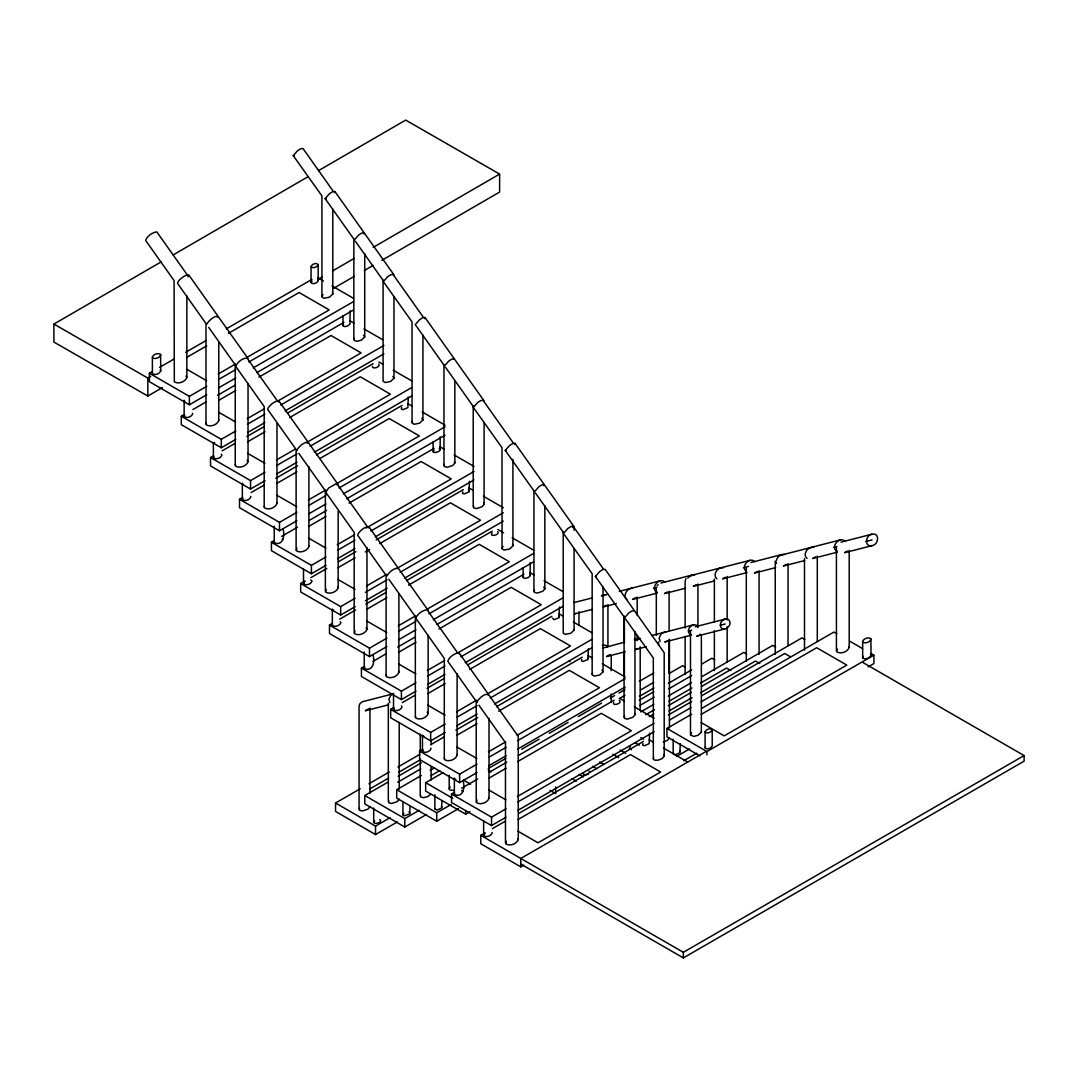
<?xml version="1.0" encoding="UTF-8"?>
<svg xmlns="http://www.w3.org/2000/svg" width="1078" height="1078" viewBox="0 0 1078 1078"><rect width="100%" height="100%" fill="white"/><g stroke="black" fill="none" stroke-linecap="round" stroke-linejoin="round"><path stroke-width="1.5" d="M332.806 209.145L332.806 294.051L329.477 297.164L324.047 298.256L321.918 296.962L321.918 195.9L293.229 155.623L297.555 150.731A9.096 2.479 -41.5 0 1 301.166 148.616L302.985 148.535L332.792 190.617M353.84 239.1L325.152 198.608L329.477 193.703A9.096 2.479 -41.5 0 1 333.089 191.601L334.894 191.52L393.969 274.877M334.894 191.52L334.517 192.679M354.406 239.882L358.731 234.991A9.096 2.479 -41.5 0 1 362.343 232.888L363.852 232.578L363.771 233.953M422.926 335.15L422.926 420.056L419.611 423.169L414.168 424.274L412.052 422.98L412.039 321.904L383.35 281.627L387.676 276.736A9.096 2.479 -41.5 0 1 391.287 274.62L393.106 274.553L422.913 316.622M443.961 365.105L415.273 324.613L419.598 319.721A9.096 2.479 -41.5 0 1 423.209 317.606L425.028 317.538L484.089 400.895M425.028 317.538L424.638 318.684M444.527 365.9L448.852 360.995A9.096 2.479 -41.5 0 1 452.464 358.893L454.256 359.284M512.912 459.295L512.912 545.859L509.598 548.985L504.154 550.076L502.038 548.783L502.025 447.72L473.35 407.444L477.675 402.539A9.096 2.479 -41.5 0 1 481.273 400.437L483.092 400.356L512.899 442.438M533.96 490.921L505.259 450.429L509.598 445.524A9.096 2.479 -41.5 0 1 513.195 443.422L515.014 443.341L574.075 526.697M515.014 443.341L514.637 444.5M534.513 491.703L538.852 486.811A9.096 2.479 -41.5 0 1 542.45 484.709L543.959 484.399L543.891 485.774M603.033 586.971L603.033 671.877L599.718 674.99L594.274 676.081L592.159 674.788L592.159 573.725L563.471 533.448L567.796 528.557A9.096 2.479 -41.5 0 1 571.394 526.441L573.213 526.36L603.033 568.443M573.213 526.36L572.836 527.519M624.081 616.926L595.393 576.434L599.718 571.542A9.096 2.479 -41.5 0 1 603.316 569.427L605.135 569.346L664.196 652.702L664.21 756.136L662.135 758.562L658.079 760.206L654.427 760.111L653.335 759.06L653.322 657.998L625.59 619.068M624.647 617.707L628.973 612.816A9.096 2.479 -41.5 0 1 632.57 610.714L634.363 611.105M152.214 357.249C153.197 354.244 157.994 352.56 160.609 354.352L160.77 370.859C159.787 373.864 155.003 375.562 152.389 373.756L152.389 357.775C155.003 359.567 159.787 357.883 160.77 354.878M186.858 295.938L186.858 377.435C185.389 381.935 178.234 384.469 174.326 381.774L174.07 280.563L145.638 240.434C146.918 236.19 152.375 232.417 156.795 231.878L186.858 274.311M192.517 413.319L192.692 413.844C191.709 416.849 186.925 418.534 184.311 416.741L184.661 414.976M218.78 342.252L218.78 420.42C217.311 424.921 210.156 427.454 206.248 424.759L206.167 423.075M221.327 454.202L221.947 455.132C220.963 458.123 216.179 459.821 213.565 458.015L213.916 456.264M248.034 383.525L248.034 461.707C246.566 466.195 239.41 468.728 235.489 466.033L235.422 464.362M250.729 496.352L250.891 496.864C249.921 499.869 245.124 501.566 242.51 499.761L242.86 497.996M311.057 266.576C311.771 264.083 316.595 262.237 318.185 264.609L318.185 280.59C317.471 283.083 312.647 284.929 311.057 282.571L311.057 266.576C312.647 268.948 317.471 267.101 318.185 264.609M276.979 423.614L276.979 503.453C275.523 507.94 268.355 510.473 264.447 507.778L264.366 506.094M311.057 282.571L312.041 280.994M282.813 528.665C285.279 535.025 283.056 546.519 274.432 542.746L274.378 541.628M308.901 466.599L308.901 546.438C307.432 550.925 300.277 553.459 296.369 550.764L296.895 548.123M350.107 310.787L350 324.074L347.534 326.041L344.825 326.621L343.114 325.987L343.41 324.518M310.747 579.951L312.068 581.136C311.084 584.141 306.3 585.826 303.686 584.033L304.697 581.635M338.155 511.201L338.155 587.712C336.686 592.199 329.531 594.733 325.623 592.038L326.149 589.41M372.328 366.331C372.449 369.848 380.83 366.938 378.836 364.081M340.271 621.75L340.891 622.68C339.907 625.685 335.11 627.369 332.496 625.577L332.455 624.445M366.978 547.759L366.978 629.256C365.509 633.743 358.341 636.276 354.433 633.581L354.958 630.953M408.306 397L407.875 407.632L403.024 409.64L401.326 409.007L401.609 407.538M372.799 654.481C375.265 660.841 373.055 672.335 364.418 668.562L364.782 666.797M398.9 594.072L398.9 672.241C397.432 676.728 390.263 679.261 386.355 676.566L386.274 674.895M440.228 436.792L440.12 450.078L438.517 451.642L434.946 452.625L433.235 451.992L434.084 449.984M401.434 706.023L402.054 706.952C401.083 709.944 396.286 711.642 393.672 709.836L394.036 708.084M379.712 819.428C384.267 822.487 370.603 825.815 374.672 820.83M428.141 635.346L428.141 713.528C426.686 718.015 419.517 720.549 415.609 717.854L415.529 716.183M410.071 806.519L409.627 813.957L404.048 815.884L402.943 814.887L403.927 813.324M469.482 481.273L469.038 491.891L464.2 493.913L462.489 493.279L462.785 491.811M430.836 748.172L431.011 748.684C430.028 751.689 425.244 753.387 422.63 751.582L422.98 749.816M457.099 673.763L457.099 755.26C455.63 759.761 448.461 762.294 444.554 759.599L444.486 757.915M441.993 800.725L441.549 808.15L436.711 810.157L434.96 808.594M462.934 780.485C465.386 786.846 463.176 798.34 454.539 794.567L454.498 793.448M489.021 718.406L489.021 798.246C487.552 802.746 480.384 805.279 476.476 802.584L477.002 799.943M530.214 562.608L530.12 575.895L528.503 577.444L524.946 578.441L523.234 577.795L523.531 576.326M492.013 832.432L492.188 832.957C491.204 835.962 486.407 837.646 483.793 835.854L484.817 833.442M476.22 801.803L476.22 701.374L447.788 661.245C449.081 657.001 454.539 653.228 458.945 652.689L518.275 736.409L518.275 839.533C516.807 844.02 509.638 846.553 505.73 843.858L506.256 841.231M552.448 618.152L554.186 619.715L559.037 617.707L559.469 607.089M588.413 648.821L587.982 659.453L583.144 661.461L581.433 660.827L581.729 659.359M590.084 772.508L589.087 771.013M649.589 733.094L649.158 743.712L644.321 745.733L642.609 745.087L642.906 743.618M680.312 743.658L679.868 752.687L675.893 754.64L673.696 754.398L673.278 753.131M705.093 731.841C705.82 729.348 710.645 727.502 712.221 729.86L712.221 745.841C711.507 748.334 706.683 750.18 705.093 747.822L705.093 731.841C706.683 734.199 711.507 732.353 712.221 729.86M705.093 747.822L705.538 746.784M849.208 550.346L849.208 647.42C847.753 651.907 840.584 654.44 836.676 651.745L837.202 649.104M862.508 641.572C863.491 638.567 868.275 636.869 870.889 638.675L871.064 655.181C870.081 658.173 865.297 659.871 862.683 658.065L862.683 642.084C865.297 643.889 870.081 642.192 871.064 639.187M862.508 657.553L863.033 656.3M776.376 560.479C777.198 556.895 780.809 553.701 784.622 554.469M206.666 324.276C208.108 321.069 216.139 313.994 217.85 317.269M278.717 401.986C277.1 398.793 268.179 405.88 267.681 409.424L296.113 449.553L296.113 549.982M307.971 443.274C306.354 440.08 297.434 447.168 296.935 450.712M336.794 484.817L336.902 483.685L366.978 526.131M368.716 527.802C367.099 524.609 358.166 531.683 357.667 535.24L386.099 575.369L386.099 675.798M386.773 576.097C388.902 572.485 394.252 567.365 398.213 568.389M458.837 653.807L458.945 652.689M488.091 695.094C486.474 691.901 477.541 698.975 477.042 702.533M685.904 578.657L685.123 581.514L685.123 628.083M321.918 296.234L322.996 294.604M364.714 253.788L364.714 337.037L361.399 340.149L357.209 341.281L354.217 340.554L354.204 338.411M393.969 296.733L393.969 378.311L390.654 381.437L385.21 382.528L383.094 381.235L383.094 280.172M412.039 422.239L412.402 421.431M454.849 381.464L454.849 463.041L452.76 465.453L447.33 467.286L444.352 466.572L444.325 464.416M484.089 422.751L484.089 504.315L482.014 506.741L476.584 508.573L473.592 507.846L473.579 505.703M369.956 806.748L367.881 809.174L362.437 810.993L359.459 810.279L359.432 808.136M502.025 548.055L503.103 546.425M399.21 799.243L397.122 801.668L391.691 803.487L388.713 802.773L388.686 800.631M430.769 794.243L427.818 796.561L423.614 797.693L420.636 796.965L420.609 794.823M544.835 505.609L544.835 588.844L542.746 591.27L537.316 593.102L534.338 592.374L534.311 590.232M453.946 790.457L449.58 789.918L449.189 788.584L450.267 786.953M574.089 548.554L574.089 630.131L570.774 633.258L565.33 634.349L563.215 633.055L563.201 531.98M592.159 674.06L592.509 673.251M634.955 631.614L634.955 714.862L632.88 717.274L627.436 719.107L624.458 718.379L624.431 716.237M653.322 758.333L653.686 757.524M669.438 737.972L667.363 740.397L663.307 742.041M701.36 635.185L701.36 732.178L698.045 735.29L693.855 736.422L690.486 735.088L691.55 732.73M613.651 702.344C611.792 706.966 623.461 702.964 619.244 700.417M583.494 772.953L583.575 774.759L586.701 774.799M187.976 276.898C189.809 271.36 177.237 279.916 177.56 283.42L205.992 323.548L205.992 423.977M657.095 585.906L658.079 584.68M630.387 746.043L629.309 748.401L631.438 749.695M687.764 578.037L690.27 575.787L694.636 575.019M492.161 532.815C488.334 537.289 500.327 535.281 497.78 531.629M368.878 708.758L365.253 710.779L388.565 704.796M610.161 654.535L606.537 656.556L625.186 651.772M699.285 635.117L700.296 634.187M606.159 605.284L603.33 606.914L616.346 603.572M635.414 597.778L632.584 599.408L656.987 593.143M667.336 591.97L664.493 593.601L685.662 588.184M696.145 584.721L693.316 586.365L714.471 580.934M725.4 577.215L722.57 578.859L746.987 572.593M757.322 571.421L754.492 573.051L775.648 567.621M786.266 564.373L783.436 566.004L804.592 560.573M815.52 556.868L812.691 558.498L837.107 552.232M847.443 551.06L844.613 552.691L872.277 545.603C878.84 544.633 879.944 532.128 871.859 534.23L841.029 542.14M162.36 387.608L147.821 396.044L53.9 342.049L53.9 324.074L161.471 261.698M173.1 254.96L308.295 176.563M318.468 170.661L405.692 120.089L499.613 174.084L499.613 192.059L381.868 260.337M147.821 396.044L147.821 378.068L150.731 376.384M317.902 279.445L322.268 276.925M332.442 271.023L354.244 258.37M373.15 247.414L499.613 174.084M333.897 288.149L354.244 276.345M364.418 270.443L373.15 265.39M206.787 394.71L189.364 404.762L149.384 381.679L149.384 373.257L152.281 371.587M159.544 367.396L174.057 359.014M185.672 352.304L206.006 340.567M226.326 328.844L311.987 279.377M186.588 357.478L206.774 345.822M228.415 333.331L299.091 292.515L329.221 309.912L246.997 357.384M218.16 374.039L235.462 364.041M149.384 373.257L189.364 396.354L206.787 386.288M218.403 379.591L235.826 369.525M248.897 361.979L353.422 301.638M218.403 387.999L235.826 377.947M253.249 367.881L353.422 310.046M235.812 439.366L221.286 447.747L181.293 424.665L181.293 416.243L184.203 414.572M192.908 409.546L205.979 402M217.594 395.289L235.017 385.237M256.793 372.665L343.909 322.362M218.511 400.464L235.812 390.465M258.895 377.138L331.013 335.501L361.143 352.897L277.477 401.205M247.185 418.682L264.501 408.697M181.293 416.243L221.286 439.339L235.812 430.957M247.428 424.247L264.838 414.195M280.819 404.964L383.889 345.459M247.428 432.655L264.838 422.603M285.171 410.866L383.889 353.867M265.067 480.653L250.541 489.035L210.547 465.939L210.547 457.53L213.457 455.859M222.162 450.82L235.233 443.287M246.849 436.577L264.272 426.511M287.503 413.103L373.163 363.65M247.765 441.737L265.067 431.752M289.591 417.59L360.268 376.788L390.398 394.184L306.731 442.479M276.44 459.969L295.197 449.149M210.547 457.53L250.541 480.613L265.067 472.231M276.669 465.534L297.002 453.798M310.073 446.252L411.702 387.581M276.669 473.943L297.002 462.206M314.426 452.154L411.702 395.99M296.908 520.714L279.485 530.767L239.505 507.684L239.505 499.276L242.402 497.591M251.12 492.565L264.177 485.019M275.793 478.322L297.568 465.736M316.447 454.849L402.107 405.395M276.709 483.483L296.908 471.827M319.977 458.5L389.212 418.534L419.342 435.916L337.131 483.389M308.281 500.044L325.583 490.045M239.505 499.276L279.485 522.358L296.908 512.306M308.524 505.595L325.947 495.543M339.018 487.997L444.998 426.807M308.524 514.004L325.947 503.952M343.37 493.886L444.998 435.216M325.933 565.371L311.407 573.752L271.427 550.669L271.427 542.261L274.324 540.577M281.587 536.386L297.555 527.169M309.17 520.458L326.594 510.406M346.914 498.669L434.03 448.381M308.631 526.468L325.933 516.47M349.016 503.156L421.134 461.519L451.264 478.901L366.156 528.045M337.306 544.7L354.622 534.701M271.427 542.261L311.407 565.344L325.933 556.962M337.549 550.252L354.972 540.199M370.94 530.982L474.024 471.463M337.549 558.673L354.972 548.608M375.292 536.871L474.024 479.872M355.188 606.658L340.661 615.039L300.668 591.957L300.668 583.535L305.034 581.029M310.841 577.673L326.809 568.456M338.425 561.746L355.848 551.68M376.168 539.957L463.284 489.655M337.886 567.756L355.188 557.757M365.294 551.936L369.619 549.43M379.712 543.595L450.388 502.793L480.519 520.189L396.852 568.483M366.56 585.974L386.759 574.318M300.668 583.535L340.661 606.631L355.188 598.25M365.348 592.374L387.123 579.802M400.194 572.256L503.278 512.751M365.348 600.783L387.123 588.211M404.546 578.158L503.278 521.159M386.908 646.53L369.484 656.583L329.491 633.5L329.491 625.078L332.388 623.407M339.651 619.217L355.619 610M365.792 604.125L386.113 592.388M406.433 580.651L492.094 531.198M366.695 609.299L386.894 597.643M408.522 585.152L479.211 544.336L509.328 561.732L427.117 609.205M398.267 625.86L415.569 615.861M329.491 625.078L369.484 648.174L386.908 638.109M398.523 631.412L415.946 621.346M429.004 613.8L533.543 553.459M398.523 639.82L415.946 629.754M433.356 619.702L533.543 561.867M415.919 691.187L401.407 699.568L361.413 676.472L361.413 668.064L364.31 666.393M373.028 661.366L386.086 653.82M397.701 647.11L415.124 637.058M436.9 624.485L524.016 574.183M398.617 652.284L415.933 642.286M439.002 628.959L511.12 587.321L541.25 604.718L457.598 653.012M427.306 670.503L444.608 660.518M361.413 668.064L401.407 691.16L415.919 682.778M427.535 676.068L444.958 666.015M460.926 656.785L562.554 598.115M427.535 684.476L444.958 674.424M465.278 662.687L562.554 606.523M445.174 732.474L430.661 740.855L390.667 717.759L390.667 709.351L393.564 707.667M402.283 702.64L415.34 695.094M426.955 688.397L444.379 678.331M467.609 664.924L551.815 616.306M427.872 693.558L445.187 683.573M469.698 669.411L540.374 628.609L570.505 646.005L488.294 693.464M456.56 711.79L476.745 700.134M390.667 709.351L430.661 732.434L445.174 724.052M456.789 717.355L477.109 705.618M490.18 698.072L591.809 639.402M456.789 725.764L477.109 714.027M494.532 703.974L591.809 647.811M477.028 772.535L459.605 782.588L419.611 759.505L419.611 751.083L422.522 749.412M431.227 744.386L444.298 736.84M455.913 730.129L477.689 717.557M496.554 706.669L582.214 657.216M397.31 821.962L375.535 834.534L335.541 811.438L335.541 803.029L360.227 788.773M368.932 783.746L389.266 772.01M397.971 766.984L419.746 754.411M456.816 735.304L477.015 723.648M498.656 711.157L569.332 670.354L599.449 687.737L517.238 735.209M369.862 788.907L388.619 778.087M398.712 772.252L420.353 759.761M426.565 814.456L404.789 827.028L364.795 803.932L364.795 795.524L388.026 782.116M398.186 776.241L421.417 762.833M397.674 782.237L420.757 768.91M458.487 808.648L436.711 821.22L396.717 798.124L396.717 789.716L421.39 775.473M430.109 770.447L434.461 767.927M431.038 775.594L439.689 770.595M470.008 811.653L465.656 814.173L425.662 791.077L425.662 782.668L443.085 772.616M488.388 751.865L505.703 741.866M419.611 751.083L459.605 774.179L477.028 764.113M488.644 757.416L506.067 747.35M517.683 740.653L625.119 678.628M335.541 803.029L375.535 826.112L390.047 817.73M488.644 765.825L506.067 755.772M517.683 749.062L625.119 687.036M488.294 768.52L505.717 758.467M521.685 749.25L539.108 739.185M549.268 733.323L568.146 722.422M578.307 716.56L601.537 703.139M610.242 698.113L614.595 695.593M618.961 693.087L624.768 689.731M639.281 681.35L653.794 672.968M364.795 795.524L404.789 818.606L419.302 810.225M506.04 817.191L491.528 825.573L451.534 802.49L451.534 794.068L454.431 792.397M461.694 788.207L477.662 778.99M489.277 772.279L506.7 762.227M518.316 755.516L614.137 700.188M619.244 698.611L625.011 695.283M640.507 690.028L653.578 682.482M669.546 673.265L682.617 665.719L685.473 667.376M488.738 778.289L506.054 768.291M517.588 761.634L601.254 713.326L631.371 730.722L517.427 796.507M396.717 789.716L436.711 812.812L451.224 804.431M639.402 696.361L653.834 688.034M639.281 700.134L653.794 691.753M668.32 683.358L691.537 669.95M701.711 664.088L711.871 658.213L714.727 659.871M639.806 705.511L654.238 697.183M668.656 688.855L691.739 675.542M640.709 711.925L653.78 704.379M668.293 695.997L691.524 682.59M701.684 676.728L743.793 652.419L746.65 654.063M645.762 714.701L654.427 709.701M668.845 701.374L691.928 688.047M700.579 683.061L726.545 668.064L730.844 670.556M649.333 716.614L653.686 714.094M668.212 705.713L691.429 692.305M701.603 686.443L772.737 645.372L775.594 647.016M668.953 710.981L692.022 697.655M700.687 692.669L755.489 661.016L759.801 663.509M451.534 794.068L491.528 817.164L506.04 808.783M517.656 802.072L654.13 723.284M668.427 714.97L691.658 701.562M701.818 695.701L801.992 637.866L804.848 639.51M669.357 720.131L690.985 707.64M701.091 701.818L784.744 653.511L790.484 656.825M517.656 810.481L654.13 731.692M523.679 865.176L520.782 866.86L480.788 843.764L480.788 835.356L485.14 832.836M492.403 828.645L505.461 821.113M518.531 813.567L643.391 741.475M699.797 755.826L666.945 736.867L666.945 728.445L691.631 714.202M701.791 708.34L833.914 632.058L836.771 633.702M517.992 819.576L630.495 754.613L660.625 772.01L538.03 842.794L517.939 831.192M701.279 714.337L816.666 647.716L846.796 665.099L724.187 735.883L701.239 722.637M676.472 756.5L689.543 748.967M683.735 760.731L696.792 753.185M705.713 751.676L520.782 858.452L520.782 866.86M666.945 728.445L706.939 751.541L873.908 655.141L873.908 663.563L868.1 666.905M480.788 835.356L683.344 952.305L1024.1 755.57L1024.1 761.176L683.344 957.911L520.782 864.057M602.44 648.215L624.351 642.192M638.109 648.43L635.494 649.508L646.369 646.719M667.363 640.925L664.749 642.003L691.16 635.225M587.618 774.476L588.467 774.058M664.883 582.268C659.197 576.151 649.347 589.14 657.364 592.428M754.87 561.719C749.682 556.221 740.357 566.61 746.138 571.327M844.99 541.358C839.317 535.24 829.454 548.23 837.471 551.505M871.859 534.23C865.297 535.187 864.192 547.691 872.277 545.603M575.908 613.301L574.372 613.961L592.28 609.366M698.045 635.804L696.671 636.195L724.632 629.026A9.096 6.994 -88.5 0 0 728.229 627.019C731.288 624.566 730.385 618.125 725.723 618.947L695.175 626.776M574.035 602.575L591.889 597.994M601.362 595.945L607.857 594.274M619.217 591.364L659.83 580.934M660.908 583.05L691.753 575.14M689.731 575.8L749.816 560.385M750.894 562.5L781.739 554.577M779.852 555.453L839.937 540.024M653.537 588.292L656.785 587.456M743.524 567.742L748.401 566.489M833.644 547.381L836.905 546.546M865.567 541.574L872.075 539.916M391.098 694.353L362.383 701.751L360.146 703.382L359.068 705.726L359.068 808.945M635.616 639.672L640.44 638.445M651.691 635.548L693.801 624.755L696.159 625.051L697.749 626.614M688.384 631.048L691.631 630.212M720.306 625.24L725.171 623.987M336.376 483.55L328.642 488.011L325.745 492.255L354.177 532.384L354.177 632.813M632.058 588.184C627.005 588.318 622.491 595.676 626.884 599.381M601.618 595.487L604.515 595.379M294.159 155.825L293.229 155.623M326.082 198.81L325.152 198.608M506.188 450.631L505.259 450.429M596.309 576.636L595.393 576.434M724.632 629.026C719.969 629.848 719.066 623.407 722.112 620.955A9.096 6.994 -88.5 0 1 725.723 618.947M665.786 632.234L664.547 632.26A9.096 6.994 -88.5 0 0 660.949 634.268L659.13 638.055L660.167 641.397M813.567 547.422C807.988 546.088 802.207 554.402 807.004 558.471M723.446 567.783C717.867 566.449 712.086 574.749 716.883 578.832M691.47 634.861C687.521 634.295 687.724 628.946 690.19 626.763A9.096 6.994 -88.5 0 1 693.801 624.755M637.96 639.604L635.602 639.308A9.096 6.994 -88.5 0 0 634.322 639.672M439.123 448.596L440.228 449.58M468.378 489.87L469.482 490.867M214.01 442.438L214.711 442.708M333.654 610.256L332.496 609.596M423.775 736.261L422.63 735.6M454.997 778.99L455.698 779.246M461.613 790.484L462.934 791.67M408.966 811.923L410.071 812.92M53.9 324.074L147.821 378.068M317.767 277.693L323.481 280.994M332.051 285.939L353.476 298.31M349.69 320.678L353.975 323.157M363.973 328.925L382.542 339.637M378.944 361.965L383.229 364.431M393.227 370.212L411.796 380.925M849.626 641.127L862.481 648.552M871.051 653.497L873.908 655.141M862.979 662.552L1024.1 755.57M407.888 403.698L412.173 406.177M422.172 411.944L445.025 425.136M439.811 446.683L444.096 449.162M454.094 454.929L474.091 466.478M469.065 487.97L473.35 490.436M483.348 496.217L503.345 507.765M497.874 529.514L503.588 532.815M512.158 537.76L533.583 550.13M186.534 369.107L206.612 380.696M529.797 572.499L534.082 574.965M544.08 580.746L562.649 591.458M218.457 412.092L235.664 422.024M559.051 613.773L563.336 616.252M573.334 622.019L591.903 632.746M247.711 453.366L264.918 463.311M588.009 655.518L592.294 657.998M602.292 663.765L625.132 676.957M276.655 495.112L296.733 506.7M619.917 698.504L624.202 700.983M634.201 706.75L654.198 718.298M308.577 538.097L325.785 548.028M649.172 739.791L653.457 742.257M663.455 748.038L687.737 762.052M640.736 737.554L643.593 739.198M635.036 742.661L639.308 745.141M337.832 579.385L355.039 589.316M620.066 750.005L625.779 753.306M612.924 754.29L618.637 757.591M366.641 620.928L386.732 632.516M599.678 761.998L603.963 764.477M592.536 766.296L596.821 768.762M398.564 663.913L415.785 673.844M579.182 774.408L583.467 776.874M572.041 778.693L576.326 781.159M427.818 705.187L445.025 715.132M549.928 790.322L554.213 792.788M456.762 746.933L476.853 758.521M488.267 770.191L491.123 771.835M488.684 789.918L505.905 799.849M463.486 780.108L470.628 784.232M425.662 782.668L452.8 798.34M363.609 335.245L364.714 337.037M392.864 376.532L393.969 378.311M421.821 418.277L422.926 420.056M543.73 587.065L544.835 588.844M601.928 670.085L603.033 671.877M870.445 654.252L871.064 655.181M317.66 279.822L318.185 280.59M529.702 574.614L530.214 575.396M558.956 615.902L559.469 616.67M587.901 657.647L588.413 658.415M679.787 750.881L680.312 751.649M185.928 376.06L186.858 377.435M160.15 369.943L160.77 370.859M184.756 401.164L184.136 400.234L184.136 416.216M247.105 460.319L248.034 461.707M242.968 484.184L242.348 483.254L242.348 499.235M282.193 538.933L282.813 539.849M366.048 627.881L366.978 629.256M427.225 712.14L428.141 713.528M441.468 806.344L441.993 807.112M573.806 601.726L574.763 602.629M607.628 646.975L606.038 645.399L603.68 645.102A9.096 6.994 -88.5 0 0 602.4 645.479M569.386 660.827L570.046 661.757M389.94 702.667L388.889 699.326L390.708 695.539A9.096 6.994 -88.5 0 1 393.039 693.895M535.47 493.05L563.215 532.195M445.483 367.248L473.215 406.393M355.363 241.243L383.094 280.374M368.824 526.67L428.141 610.404M457.099 652.136L427.023 609.703C422.616 610.242 417.159 614.015 415.865 618.26L444.298 658.389L444.298 758.818M278.838 400.868L338.155 484.588M188.704 274.863L248.034 358.583M247.886 359.243L276.979 400.315M478.942 705.201L505.474 742.661L505.474 843.09M388.821 579.196L415.353 616.656L415.353 717.072M298.822 453.393L325.367 490.84L325.367 591.27M208.701 327.375L235.247 364.836L235.247 465.251M663.819 754.802L664.21 756.136M634.565 713.515L634.955 714.862M512.522 544.525L512.912 545.859M483.712 502.981L484.089 504.315M454.458 461.694L454.849 463.041M332.415 292.704L332.806 294.051M848.965 646.638L849.208 647.42M518.019 838.751L518.275 839.533M488.765 797.477L489.021 798.246M456.843 754.492L457.099 755.26M398.644 671.459L398.9 672.241M337.899 586.944L338.155 587.712M308.645 545.657L308.901 546.438M276.723 502.671L276.979 503.453M218.524 419.652L218.78 420.42M247.051 358.314C243.224 357.37 236.904 362.504 235.759 366.439L264.191 406.568L264.191 506.997M776.227 562.015L776.483 563.43M701.36 731.436L701.36 732.178M574.075 629.404L574.089 630.131M836.42 547.84L836.42 650.964M817.299 556.14L817.299 641.504M804.498 558.633L804.498 650.115M788.045 563.646L788.045 645.668M775.244 561.153L775.244 654.292M759.087 570.693L759.087 654.386M746.299 568.2L746.299 661.34M727.165 576.501L727.165 620.012M727.165 626.709L727.165 661.865M714.377 578.994L714.377 622.235M714.377 630.549L714.377 670.476M706.939 751.541L706.939 754.91M697.924 584.006L697.924 627.517M690.486 631.142L690.486 734.361M685.123 636.397L685.123 674.653M683.344 952.305L683.344 957.911M673.171 739.238L673.171 753.63M669.438 639.308L669.438 727.946M669.101 591.256L669.101 631.425M669.101 639.793L669.101 673.265M658.564 641.949L658.564 645.277M656.313 588.75L656.313 635.319M640.197 646.813L640.197 710.362M637.179 597.05L637.179 615.471M637.179 635.548L637.179 640.575M624.391 616.185L624.391 642.798M624.391 651.112L624.391 676.054M624.391 687.697L624.391 691.025M624.068 616.71L624.068 717.045M611.239 655.545L611.239 670.597M611.239 694.003L611.239 702.357M607.925 604.556L607.925 646.409M578.98 611.603L578.98 624.997M574.089 526.913L574.089 530.241M555.642 786.886L555.642 793.624M533.947 490.706L533.947 591.04M523.086 567.783L523.086 577.363M491.528 817.164L491.528 825.573M483.631 820.937L483.631 835.329M473.215 406.177L473.215 506.512M465.656 810.804L465.656 814.173M459.605 774.179L459.605 782.588M454.377 778.06L454.377 794.041M449.189 775.271L449.189 788.584M443.961 364.89L443.961 465.224M436.711 812.812L436.711 821.22M434.865 794.702L434.865 809.093M433.1 441.967L433.1 451.561M431.133 739.926L431.133 744.952M431.133 766.687L431.133 780.068M430.661 732.434L430.661 740.855M422.455 735.075L422.455 751.056M420.245 734.037L420.245 752.35M420.245 759.006L420.245 795.631M404.789 818.606L404.789 827.028M402.943 802.113L402.943 814.887M401.407 691.16L401.407 699.568M399.21 722.327L399.21 789.217M393.51 693.343L393.51 709.324M388.323 703.206L388.323 801.439M375.535 826.112L375.535 834.534M373.689 808.015L373.689 822.393M369.956 708.084L369.956 793.368M369.484 648.174L369.484 656.583M364.256 652.055L364.256 668.037M353.84 238.885L353.84 339.22M342.979 315.962L342.979 325.543M340.661 606.631L340.661 615.039M332.334 609.07L332.334 625.051M311.407 565.344L311.407 573.752M303.511 569.13L303.511 583.508M279.485 522.358L279.485 530.767M274.257 526.239L274.257 542.221M250.541 480.613L250.541 489.035M221.286 439.339L221.286 447.747M213.39 443.112L213.39 457.503M189.364 396.354L189.364 404.762"/></g></svg>
